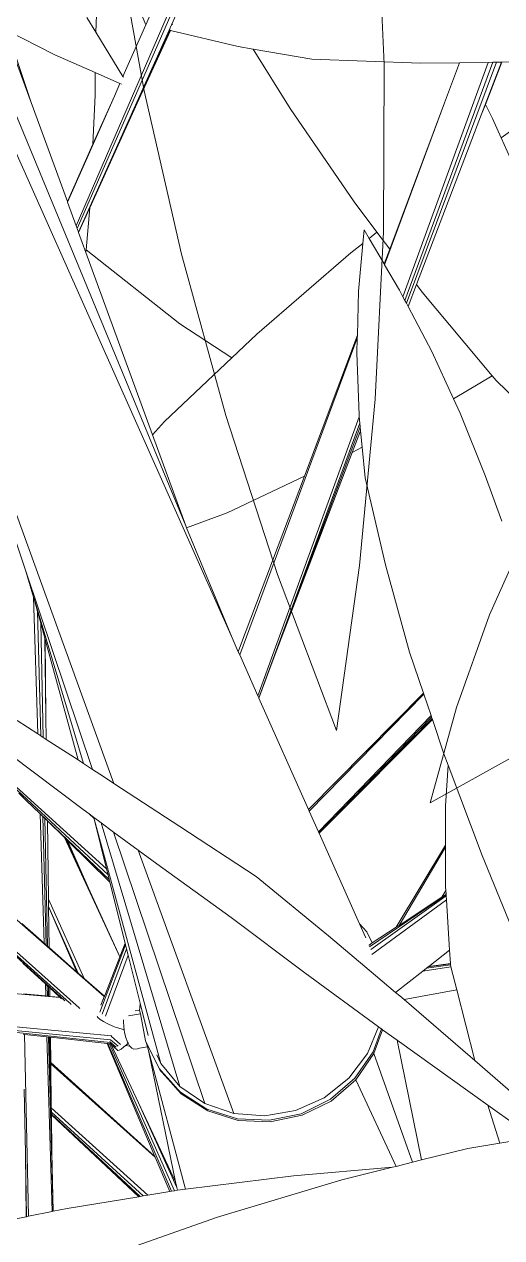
# Model space of a CAD drawing. Header units: millimetres. Extents: x 18 to 174501, y 22 to 24571.
# Drawn here: x 22182.4 to 22238.7, y 14152.7 to 14295.8 of the extents above; entities that cross this region are included whole.
import ezdxf

# ---------------------------------------------------------------- set-up
doc = ezdxf.new("R2010")
doc.units = ezdxf.units.MM
doc.header["$MEASUREMENT"] = 0
doc.layers.add('Edges', color=7, linetype='Continuous', lineweight=18)

# ---------------------------------------------------------------- blocks, each defined once
blk = doc.blocks.new('BAMBOOPLAN')
at = {"layer": 'Edges'}
for p, q in [((-1.0295, 6.6699), (-1.083, 6.6506)), ((-1.0834, 6.6505), (-1.0913, 6.6477)), ((-1.0834, 6.6505), (-1.0865, 6.5566)), ((-1.083, 6.6506), (-1.0858, 6.5743)), ((-1.083, 6.6506), (-1.0834, 6.6505)), ((-1.1046, 6.6429), (-1.1498, 6.6266)), ((-1.1113, 6.2227), (-1.1046, 6.6429)), ((-1.106, 6.2177), (-1.0973, 6.6455)), ((-1.0973, 6.6455), (-1.1046, 6.6429)), ((-1.1022, 6.2141), (-1.0913, 6.6477)), ((-1.0913, 6.6477), (-1.0973, 6.6455)), ((-1.6708, 6.1559), (-1.6362, 6.6107)), ((-1.6678, 6.1522), (-1.6308, 6.6109)), ((-1.6223, 6.6129), (-1.6303, 6.523)), ((-1.1498, 6.6266), (-1.2116, 6.6043)), ((-1.1498, 6.6266), (-1.1515, 6.5545)), ((-0.9835, 6.6129), (-1.0423, 6.5297)), ((-1.7457, 6.5996), (-1.6706, 6.5147)), ((-1.2116, 6.6043), (-1.3873, 6.5511)), ((-1.0858, 6.5743), (-1.0865, 6.5566)), ((-1.0858, 6.5743), (-1.0668, 6.5558)), ((-1.6668, 6.5607), (-1.6706, 6.5147)), ((-1.3873, 6.5511), (-1.4862, 6.5349)), ((-1.1515, 6.5545), (-1.1586, 6.2914)), ((-1.1515, 6.5545), (-1.1582, 6.2635)), ((-1.0865, 6.5566), (-1.0964, 6.2496)), ((-1.0668, 6.5558), (-1.0423, 6.5297)), ((-1.7651, 6.5384), (-1.7464, 6.4755)), ((-1.6276, 6.5303), (-1.6296, 6.5284)), ((-1.5116, 6.5308), (-1.628, 6.5193)), ((-1.4862, 6.5349), (-1.5116, 6.5308)), ((-1.4862, 6.5349), (-1.3944, 6.4603)), ((-1.0423, 6.5297), (-0.9369, 6.4173)), ((-1.6706, 6.5147), (-1.6785, 6.4198)), ((-1.6306, 6.519), (-1.6637, 6.1471)), ((-1.628, 6.5193), (-1.6411, 6.3849)), ((-1.6286, 6.5192), (-1.6411, 6.3849)), ((-1.6303, 6.523), (-1.6306, 6.519)), ((-1.6286, 6.5192), (-1.6306, 6.519)), ((-1.628, 6.5193), (-1.6286, 6.5192)), ((-1.7687, 6.4938), (-1.7464, 6.4755)), ((-1.7464, 6.4755), (-1.6785, 6.4198)), ((-1.3944, 6.4603), (-1.2411, 6.3468)), ((-1.8928, 6.429), (-1.8104, 6.3277)), ((-1.8882, 6.4292), (-1.7989, 6.4166)), ((-1.8882, 6.4292), (-1.8104, 6.3277)), ((-1.7989, 6.4166), (-1.7249, 6.4105)), ((-1.7249, 6.4105), (-1.7127, 6.3744)), ((-1.7249, 6.4105), (-1.6795, 6.4067)), ((-1.6795, 6.4067), (-1.6814, 6.3835)), ((-1.6795, 6.4067), (-1.6767, 6.4065)), ((-1.6785, 6.4198), (-1.6773, 6.4189)), ((-1.3315, 5.7383), (-1.9036, 6.3853)), ((-1.6814, 6.3835), (-1.6975, 6.1887)), ((-1.6814, 6.3835), (-1.6891, 6.295)), ((-1.6411, 6.3849), (-1.6592, 6.1921)), ((-1.7127, 6.3744), (-1.6891, 6.295)), ((-1.1961, 5.5853), (-1.9133, 6.3529)), ((-1.2411, 6.3468), (-1.1882, 6.3112)), ((-1.8104, 6.3277), (-1.6982, 6.1897)), ((-1.2101, 6.3077), (-1.2046, 6.2856)), ((-1.2101, 6.3077), (-1.1974, 6.2969)), ((-1.1882, 6.3112), (-1.1974, 6.2969)), ((-1.1882, 6.3112), (-1.1586, 6.2914)), ((-1.6891, 6.295), (-1.6982, 6.1897)), ((-1.2046, 6.2856), (-1.2183, 6.2642)), ((-1.2046, 6.2856), (-1.1852, 6.2073)), ((-1.1974, 6.2969), (-1.1594, 6.2645)), ((-1.1586, 6.2914), (-1.1594, 6.2645)), ((-1.2183, 6.2642), (-1.3235, 6.0825)), ((-1.1594, 6.2645), (-1.1582, 6.2635)), ((-1.1582, 6.2635), (-1.1203, 6.2311)), ((-1.0964, 6.2496), (-1.0977, 6.2099)), ((-1.0964, 6.2496), (-1.0831, 6.2406)), ((-1.0831, 6.2406), (-0.9257, 6.1455)), ((-1.1203, 6.2311), (-1.1113, 6.2227)), ((-1.1113, 6.2227), (-1.106, 6.2177)), ((-1.1852, 6.2073), (-1.1629, 6.1365)), ((-1.106, 6.2177), (-1.1022, 6.2141)), ((-1.1022, 6.2141), (-1.0977, 6.2099)), ((-1.0977, 6.2099), (-1.0355, 6.1513)), ((-1.6982, 6.1897), (-1.6975, 6.1887)), ((-1.6975, 6.1887), (-1.6708, 6.1559)), ((-1.6592, 6.1921), (-1.6634, 6.1468)), ((-1.6592, 6.1921), (-1.6417, 6.123)), ((-2.0122, 6.1631), (-1.3041, 5.2883)), ((-1.6708, 6.1559), (-1.6678, 6.1522)), ((-1.6678, 6.1522), (-1.6637, 6.1471)), ((-1.6637, 6.1471), (-1.6634, 6.1468)), ((-1.6634, 6.1468), (-1.6407, 6.1188)), ((-1.1629, 6.1365), (-1.1698, 5.8827)), ((-1.1629, 6.1365), (-1.1613, 6.1315)), ((-1.0355, 6.1513), (-0.9747, 6.088)), ((-0.9257, 6.1455), (-0.9747, 6.088)), ((-0.9257, 6.1455), (-0.917, 6.1403)), ((-0.917, 6.1403), (-0.7799, 6.0762)), ((-1.6417, 6.123), (-1.4519, 6.057)), ((-1.6417, 6.123), (-1.6407, 6.1188)), ((-1.6407, 6.1188), (-1.4343, 5.8649)), ((-1.1613, 6.1315), (-1.1744, 5.5621)), ((-1.1613, 6.1315), (-1.1538, 6.1079)), ((-1.1538, 6.1079), (-1.116, 6.0098)), ((-1.3235, 6.0825), (-1.3504, 6.0312)), ((-0.9747, 6.088), (-0.956, 6.0685)), ((-1.4519, 6.057), (-1.3504, 6.0312)), ((-0.956, 6.0685), (-0.8819, 5.9828)), ((-1.3504, 6.0312), (-1.4229, 5.8928)), ((-1.1228, 5.5068), (-1.1148, 6.0072)), ((-1.1204, 5.5043), (-1.1104, 5.9977)), ((-1.116, 6.0098), (-1.1148, 6.0072)), ((-1.1148, 6.0072), (-1.1104, 5.9977)), ((-1.1104, 5.9977), (-1.1078, 5.9919)), ((-1.1182, 5.5779), (-1.1078, 5.9919)), ((-1.1078, 5.9919), (-1.105, 5.9858)), ((-1.105, 5.9858), (-1.1063, 5.9466)), ((-1.105, 5.9858), (-1.0934, 5.9604)), ((-0.8819, 5.9828), (-0.8305, 5.9193)), ((-1.0934, 5.9604), (-1.1063, 5.9466)), ((-1.0934, 5.9604), (-1.0718, 5.9132)), ((-1.1063, 5.9466), (-1.1182, 5.5779)), ((-1.0718, 5.9132), (-0.9916, 5.7858)), ((-1.4229, 5.8928), (-1.4343, 5.8649)), ((-1.1698, 5.8827), (-1.2724, 5.7814)), ((-1.1698, 5.8827), (-1.1781, 5.5777)), ((-1.4343, 5.8649), (-1.3315, 5.7383)), ((-1.2724, 5.7814), (-1.3289, 5.7355)), ((-0.9916, 5.7858), (-0.9052, 5.6601)), ((-1.3289, 5.7355), (-1.3315, 5.7383)), ((-1.1961, 5.5853), (-1.3289, 5.7355)), ((-0.9052, 5.6601), (-0.8606, 5.6023)), ((-1.6035, 5.6329), (-1.5611, 5.5779)), ((-1.1784, 5.5664), (-1.1961, 5.5853)), ((-0.9797, 5.3536), (-0.8606, 5.6023)), ((-0.8595, 5.6009), (-0.9777, 5.3515)), ((-0.8606, 5.6023), (-0.8595, 5.6009)), ((-0.8595, 5.6009), (-0.8363, 5.5709)), ((-1.5345, 5.5409), (-1.5611, 5.5779)), ((-1.5611, 5.5779), (-1.3459, 5.2988)), ((-1.1784, 5.5664), (-1.1781, 5.5777)), ((-1.1781, 5.5777), (-1.1784, 5.5663)), ((-1.1784, 5.5663), (-1.1784, 5.5664)), ((-1.1744, 5.5621), (-1.1784, 5.5663)), ((-1.1201, 5.5039), (-1.1182, 5.5779)), ((-0.9514, 5.3234), (-0.8363, 5.5709)), ((-0.9501, 5.322), (-0.8343, 5.5683)), ((-0.9418, 5.3384), (-0.8331, 5.5667)), ((-0.8319, 5.5651), (-0.9418, 5.3384)), ((-0.8363, 5.5709), (-0.8343, 5.5683)), ((-0.8343, 5.5683), (-0.8331, 5.5667)), ((-0.8331, 5.5667), (-0.8319, 5.5651)), ((-0.8319, 5.5651), (-0.7945, 5.5167)), ((-1.1228, 5.5068), (-1.1744, 5.5621)), ((-1.4527, 5.3253), (-1.5345, 5.5409)), ((-1.5328, 5.5386), (-1.5345, 5.5409)), ((-1.3638, 5.3032), (-1.5328, 5.5386)), ((-1.5203, 5.5202), (-1.5328, 5.5386)), ((-1.4468, 5.3238), (-1.5203, 5.5202)), ((-1.5087, 5.5031), (-1.5203, 5.5202)), ((-1.4421, 5.3227), (-1.5087, 5.5031)), ((-1.4941, 5.4817), (-1.5087, 5.5031)), ((-1.1204, 5.5043), (-1.1228, 5.5068)), ((-1.1201, 5.5039), (-1.1204, 5.5043)), ((-0.9797, 5.3536), (-1.1201, 5.5039)), ((-0.7945, 5.5167), (-0.7816, 5.501)), ((-0.7816, 5.501), (-0.7634, 5.4348)), ((-0.7816, 5.501), (-0.6781, 5.3758)), ((-1.4941, 5.4817), (-1.4491, 5.3571)), ((-1.4929, 5.48), (-1.4941, 5.4817)), ((-1.4929, 5.48), (-1.4491, 5.3571)), ((-1.3742, 5.3058), (-1.4929, 5.48)), ((-0.7634, 5.4348), (-0.7419, 5.3724)), ((-0.7419, 5.3724), (-0.7752, 5.2143)), ((-0.7407, 5.369), (-0.7718, 5.2188)), ((-0.7419, 5.3724), (-0.7407, 5.369)), ((-0.7407, 5.369), (-0.719, 5.3058)), ((-0.6781, 5.3758), (-0.5562, 5.2378)), ((-1.4491, 5.3571), (-1.4362, 5.3212)), ((-0.9777, 5.3515), (-0.9797, 5.3536)), ((-0.9514, 5.3234), (-0.9777, 5.3515)), ((-1.7019, 5.3333), (-1.2689, 5.1482)), ((-1.493, 5.3353), (-1.4727, 5.3303)), ((-1.4727, 5.3303), (-1.4527, 5.3253)), ((-1.4527, 5.3253), (-1.4468, 5.3238)), ((-1.4468, 5.3238), (-1.4421, 5.3227)), ((-1.4421, 5.3227), (-1.4362, 5.3212)), ((-1.4362, 5.3212), (-1.3742, 5.3058)), ((-0.9501, 5.322), (-0.9514, 5.3234)), ((-0.9498, 5.3216), (-0.9501, 5.322)), ((-0.9498, 5.3216), (-0.9418, 5.3384)), ((-0.8356, 5.1995), (-0.9498, 5.3216)), ((-1.3742, 5.3058), (-1.3638, 5.3032)), ((-1.3638, 5.3032), (-1.3459, 5.2988)), ((-1.3459, 5.2988), (-1.3245, 5.2934)), ((-0.719, 5.3058), (-0.7165, 5.2999)), ((-0.719, 5.2872), (-0.7165, 5.2999)), ((-0.7165, 5.2999), (-0.7144, 5.295)), ((-1.4852, 5.2774), (-1.339, 5.2297)), ((-1.3245, 5.2934), (-1.3041, 5.2883)), ((-1.3041, 5.2883), (-1.1756, 5.256)), ((-0.8071, 5.1685), (-0.7137, 5.2934)), ((-0.7131, 5.2918), (-0.8036, 5.1647)), ((-0.7105, 5.2856), (-0.7992, 5.1572)), ((-0.7718, 5.2188), (-0.719, 5.2872)), ((-0.719, 5.2872), (-0.715, 5.2924)), ((-0.715, 5.2924), (-0.7144, 5.295)), ((-0.715, 5.2924), (-0.7139, 5.2938)), ((-0.7144, 5.295), (-0.7139, 5.2938)), ((-0.7139, 5.2938), (-0.7137, 5.2934)), ((-0.7137, 5.2934), (-0.7131, 5.2918)), ((-0.7131, 5.2918), (-0.7105, 5.2856)), ((-0.7105, 5.2856), (-0.6776, 5.2072)), ((-1.5667, 5.2735), (-1.2631, 5.1393)), ((-1.1756, 5.256), (-1.0263, 5.2182)), ((-1.2023, 4.9434), (-1.9102, 5.2319)), ((-1.4503, 5.2203), (-1.4351, 5.2133)), ((-1.339, 5.2297), (-1.3269, 5.226)), ((-1.317, 5.2219), (-1.3269, 5.226)), ((-1.3269, 5.226), (-1.3178, 5.2231)), ((-1.317, 5.2219), (-1.3178, 5.2231)), ((-1.3178, 5.2231), (-1.3029, 5.2184)), ((-1.3149, 5.2189), (-1.317, 5.2219)), ((-1.2689, 5.1482), (-1.3149, 5.2189)), ((-1.0755, 4.8677), (-1.3149, 5.2189)), ((-1.0323, 4.8418), (-1.3029, 5.2184)), ((-1.3029, 5.2184), (-1.278, 5.2106)), ((-1.0263, 5.2182), (-0.8785, 5.1634)), ((-0.7752, 5.2143), (-0.7718, 5.2188)), ((-1.4351, 5.2133), (-1.4048, 5.199)), ((-1.4351, 5.2133), (-1.2587, 5.1326)), ((-1.3276, 4.9953), (-1.4048, 5.199)), ((-1.4048, 5.199), (-1.399, 5.1963)), ((-1.3231, 4.9935), (-1.399, 5.1963)), ((-1.399, 5.1963), (-1.3947, 5.1942)), ((-1.278, 5.2106), (-0.9832, 4.8283)), ((-1.278, 5.2106), (-1.2288, 5.1953)), ((-0.8197, 5.1907), (-0.8356, 5.1995)), ((-0.818, 5.1806), (-0.8356, 5.1995)), ((-0.8048, 5.176), (-0.7752, 5.2143)), ((-0.7019, 5.1698), (-0.6776, 5.2072)), ((-0.6776, 5.2072), (-0.6689, 5.1865)), ((-1.9035, 5.1892), (-1.2358, 4.9115)), ((-1.3202, 4.9923), (-1.3947, 5.1942)), ((-1.3947, 5.1942), (-1.3895, 5.1918)), ((-1.3895, 5.1918), (-1.3448, 5.0679)), ((-1.3895, 5.1918), (-1.3533, 5.1746)), ((-1.2288, 5.1953), (-0.9316, 4.8281)), ((-1.2288, 5.1953), (-1.1917, 5.1837)), ((-1.1917, 5.1837), (-1.0435, 5.1393)), ((-0.8048, 5.176), (-0.8197, 5.1907)), ((-0.8088, 5.1708), (-0.8048, 5.176)), ((-0.6666, 5.1812), (-0.7089, 5.159)), ((-0.6681, 5.1845), (-0.7045, 5.1657)), ((-0.7026, 5.1687), (-0.6687, 5.186)), ((-0.7019, 5.1698), (-0.6689, 5.1865)), ((-0.6689, 5.1865), (-0.6687, 5.186)), ((-0.6687, 5.186), (-0.6681, 5.1845)), ((-0.6681, 5.1845), (-0.6669, 5.1817)), ((-0.6669, 5.1817), (-0.6666, 5.1812)), ((-0.6666, 5.1812), (-0.6444, 5.1476)), ((-1.1995, 5.0152), (-1.3533, 5.1746)), ((-1.3533, 5.1746), (-1.3492, 5.1727)), ((-1.2869, 5.1072), (-1.3492, 5.1727)), ((-1.3492, 5.1727), (-1.3469, 5.1716)), ((-1.3469, 5.1716), (-1.2869, 5.1072)), ((-1.3469, 5.1716), (-1.2562, 5.1288)), ((-0.8785, 5.1634), (-0.7817, 5.1261)), ((-0.809, 5.1706), (-0.8088, 5.1708)), ((-0.7992, 5.1572), (-0.7993, 5.1571)), ((-0.7404, 5.1102), (-0.7089, 5.159)), ((-0.7089, 5.159), (-0.7045, 5.1657)), ((-0.7045, 5.1657), (-0.7026, 5.1687)), ((-0.7026, 5.1687), (-0.7019, 5.1698)), ((-1.2631, 5.1393), (-1.2689, 5.1482)), ((-1.2587, 5.1326), (-1.2631, 5.1393)), ((-1.0435, 5.1393), (-0.8957, 5.0915)), ((-0.7228, 5.1033), (-0.6444, 5.1476)), ((-0.6444, 5.1476), (-0.5769, 5.0451)), ((-1.2562, 5.1288), (-1.2587, 5.1326)), ((-1.1985, 5.0401), (-1.2562, 5.1288)), ((-0.7817, 5.1261), (-0.7404, 5.1102)), ((-1.1995, 5.0153), (-1.2869, 5.1072)), ((-0.7404, 5.1102), (-0.7317, 5.1069)), ((-0.7317, 5.1069), (-0.7228, 5.1033)), ((-0.7228, 5.1033), (-0.5862, 5.0489)), ((-0.8957, 5.0915), (-0.749, 5.0459)), ((-1.612, 5.0647), (-1.2542, 4.9142)), ((-1.3448, 5.0679), (-1.244, 4.9609)), ((-1.3406, 5.0563), (-1.3448, 5.0679)), ((-1.3406, 5.0563), (-1.2566, 4.9661)), ((-1.2649, 4.9733), (-1.3406, 5.0563)), ((-1.3406, 5.0563), (-1.3171, 4.991)), ((-1.2008, 4.916), (-1.1967, 5.0373)), ((-1.1995, 5.0153), (-1.1985, 5.0401)), ((-1.1967, 5.0373), (-1.1985, 5.0401)), ((-1.1929, 5.0316), (-1.1967, 5.0373)), ((-0.7518, 4.9972), (-0.749, 5.0459)), ((-0.749, 5.0459), (-0.7478, 5.0456)), ((-0.7478, 5.0456), (-0.7463, 5.0451)), ((-0.7463, 5.0451), (-0.7428, 5.0441)), ((-0.7434, 5.0031), (-0.7428, 5.0441)), ((-0.7428, 5.0441), (-0.7408, 5.0435)), ((-0.7413, 5.0009), (-0.7408, 5.0435)), ((-0.7408, 5.0435), (-0.712, 5.0349)), ((-0.712, 5.0349), (-0.607, 4.8573)), ((-0.5314, 4.9814), (-0.712, 5.0349)), ((-0.5862, 5.0489), (-0.5769, 5.0451)), ((-0.5769, 5.0451), (-0.4636, 4.9992)), ((-1.2642, 4.9155), (-1.5147, 5.0229)), ((-1.3276, 4.9953), (-1.3739, 5.0145)), ((-1.2021, 4.9484), (-1.1995, 5.0152)), ((-1.1995, 5.0152), (-1.1995, 5.0153)), ((-1.1929, 5.0316), (-1.1961, 4.9142)), ((-1.1869, 5.0224), (-1.1929, 5.0316)), ((-1.1869, 5.0224), (-1.1895, 4.9126)), ((-1.1415, 4.9526), (-1.1869, 5.0224)), ((-1.3231, 4.9935), (-1.3276, 4.9953)), ((-1.3202, 4.9923), (-1.3231, 4.9935)), ((-1.3171, 4.991), (-1.3202, 4.9923)), ((-1.2595, 4.9673), (-1.3171, 4.991)), ((-0.768, 4.9475), (-0.7518, 4.9972)), ((-0.758, 4.951), (-0.7434, 5.0031)), ((-0.7559, 4.9487), (-0.7413, 5.0009)), ((-0.62, 4.8488), (-0.7413, 5.0009)), ((-1.2595, 4.9673), (-1.2649, 4.9733)), ((-1.2594, 4.9672), (-1.2649, 4.9733)), ((-0.5314, 4.9814), (-0.4916, 4.9271)), ((-0.5314, 4.9814), (-0.4739, 4.9643)), ((-1.3031, 4.9309), (-1.3506, 4.9516)), ((-1.2594, 4.9672), (-1.2595, 4.9673)), ((-1.2566, 4.9661), (-1.2594, 4.9672)), ((-1.244, 4.9609), (-1.2566, 4.9661)), ((-1.2023, 4.9437), (-1.244, 4.9609)), ((-1.1415, 4.9526), (-1.1395, 4.945)), ((-1.1107, 4.9054), (-1.1415, 4.9526)), ((-0.7855, 4.9039), (-0.758, 4.951)), ((-0.4377, 4.956), (-0.4916, 4.9271)), ((-1.2959, 4.912), (-1.3031, 4.9309)), ((-1.299, 4.9291), (-1.3031, 4.9309)), ((-1.2029, 4.9277), (-1.2027, 4.9339)), ((-1.2027, 4.9339), (-1.2026, 4.9372)), ((-1.2026, 4.9375), (-1.2025, 4.9381)), ((-1.2026, 4.9372), (-1.2026, 4.9375)), ((-1.2025, 4.9381), (-1.2023, 4.9434)), ((-1.2023, 4.9437), (-1.2021, 4.9484)), ((-1.2023, 4.9434), (-1.2023, 4.9437)), ((-1.1352, 4.9354), (-1.1532, 4.9259)), ((-1.1451, 4.9376), (-1.1452, 4.9375)), ((-1.1385, 4.9411), (-1.1451, 4.9376)), ((-1.1395, 4.945), (-1.1385, 4.9412)), ((-1.1385, 4.9412), (-1.1385, 4.9411)), ((-1.1385, 4.9411), (-1.1352, 4.9354)), ((-1.1352, 4.9354), (-1.1122, 4.8955)), ((-0.7963, 4.9031), (-0.768, 4.9475)), ((-0.7834, 4.9016), (-0.7559, 4.9487)), ((-0.6441, 4.8331), (-0.7559, 4.9487)), ((-1.2721, 4.9174), (-1.7315, 4.8022)), ((-1.2959, 4.912), (-1.3325, 4.903)), ((-1.2928, 4.9128), (-1.299, 4.9291)), ((-1.2965, 4.9281), (-1.299, 4.9291)), ((-1.2911, 4.9132), (-1.2965, 4.9281)), ((-1.294, 4.927), (-1.2965, 4.9281)), ((-1.2928, 4.9128), (-1.2959, 4.912)), ((-1.294, 4.927), (-1.2892, 4.9137)), ((-1.2727, 4.9177), (-1.294, 4.927)), ((-1.2911, 4.9132), (-1.2928, 4.9128)), ((-1.2892, 4.9137), (-1.2911, 4.9132)), ((-1.2727, 4.9177), (-1.2892, 4.9137)), ((-1.2721, 4.9174), (-1.2727, 4.9177)), ((-1.2694, 4.9163), (-1.2721, 4.9174)), ((-1.2627, 4.9148), (-1.2642, 4.9155)), ((-1.2542, 4.9142), (-1.2531, 4.9137)), ((-1.2531, 4.9137), (-1.2506, 4.9127)), ((-1.2358, 4.9115), (-1.2346, 4.911)), ((-1.1589, 4.9169), (-1.1581, 4.9141)), ((-1.1581, 4.9141), (-1.1546, 4.9057)), ((-0.4916, 4.9271), (-0.5398, 4.9012)), ((-1.2026, 4.9074), (-1.2011, 4.9063)), ((-1.2011, 4.9063), (-1.1964, 4.9045)), ((-1.1964, 4.9045), (-1.1898, 4.9029)), ((-1.1898, 4.9029), (-1.1816, 4.9018)), ((-1.1816, 4.9018), (-1.1726, 4.901)), ((-1.1726, 4.901), (-1.1663, 4.9008)), ((-1.1663, 4.9008), (-1.1632, 4.9008)), ((-1.1632, 4.9008), (-1.1542, 4.901)), ((-1.1546, 4.9057), (-1.1522, 4.9012)), ((-1.1542, 4.901), (-1.1522, 4.9012)), ((-1.1522, 4.9012), (-1.1503, 4.8974)), ((-1.1503, 4.8974), (-1.1453, 4.8899)), ((-1.1453, 4.8899), (-1.14, 4.8836)), ((-1.1122, 4.8955), (-1.0747, 4.8586)), ((-1.1102, 4.8932), (-1.1122, 4.8955)), ((-1.1102, 4.8932), (-1.0727, 4.8563)), ((-1.1102, 4.8932), (-1.1059, 4.8868)), ((-0.8349, 4.8668), (-0.7963, 4.9031)), ((-0.824, 4.865), (-0.7855, 4.9039)), ((-0.8219, 4.8628), (-0.7834, 4.9016)), ((-0.5398, 4.9012), (-0.607, 4.8573)), ((-1.6755, 4.7614), (-1.169, 4.8846)), ((-1.6709, 4.7579), (-1.1688, 4.8779)), ((-1.1679, 4.8735), (-1.646, 4.7628)), ((-1.172, 4.8701), (-1.2658, 4.8488)), ((-1.171, 4.8703), (-1.172, 4.8701)), ((-1.0338, 4.7164), (-1.172, 4.8701)), ((-1.1695, 4.8706), (-1.171, 4.8703)), ((-0.9882, 4.6699), (-1.171, 4.8703)), ((-1.1695, 4.8839), (-1.1693, 4.8839)), ((-1.1681, 4.8709), (-1.1695, 4.8706)), ((-1.1693, 4.8839), (-1.1502, 4.8759)), ((-1.169, 4.8846), (-1.1686, 4.8847)), ((-1.1688, 4.8783), (-1.1684, 4.8781)), ((-1.1688, 4.8779), (-1.1683, 4.878)), ((-1.1685, 4.8744), (-1.1687, 4.8745)), ((-1.1557, 4.8689), (-1.1685, 4.8744)), ((-1.1684, 4.8781), (-1.1531, 4.8717)), ((-1.1663, 4.8714), (-1.1681, 4.8709)), ((-1.1681, 4.8709), (-0.9834, 4.6725)), ((-1.1677, 4.8735), (-1.1679, 4.8735)), ((-1.1666, 4.8716), (-1.1679, 4.8721)), ((-1.1666, 4.8716), (-1.1663, 4.8714)), ((-1.1663, 4.8714), (-1.1662, 4.8714)), ((-1.165, 4.8708), (-1.1662, 4.8714)), ((-1.1577, 4.8677), (-1.1662, 4.8714)), ((-1.165, 4.8708), (-1.0893, 4.7928)), ((-1.159, 4.8682), (-1.165, 4.8708)), ((-1.149, 4.866), (-1.1464, 4.8689)), ((-1.1464, 4.8689), (-1.1436, 4.8731)), ((-1.1436, 4.8731), (-1.1414, 4.8769)), ((-1.1414, 4.8769), (-1.1342, 4.8786)), ((-1.1414, 4.8769), (-1.1413, 4.877)), ((-1.1413, 4.877), (-1.1405, 4.8784)), ((-1.1398, 4.8774), (-1.1413, 4.877)), ((-1.1405, 4.8784), (-1.1398, 4.88)), ((-1.14, 4.8836), (-1.1386, 4.8823)), ((-1.1398, 4.88), (-1.1386, 4.8823)), ((-1.1385, 4.8802), (-1.1398, 4.88)), ((-1.1386, 4.8823), (-1.1348, 4.8789)), ((-1.1348, 4.8789), (-1.1342, 4.8786)), ((-1.1342, 4.8786), (-1.13, 4.8762)), ((-1.13, 4.8762), (-1.126, 4.8757)), ((-1.1206, 4.8785), (-1.126, 4.8757)), ((-1.1206, 4.8785), (-1.1176, 4.8802)), ((-1.1176, 4.8802), (-1.1059, 4.8868)), ((-1.1059, 4.8868), (-1.1023, 4.8815)), ((-1.1023, 4.8815), (-0.9866, 4.6871)), ((-1.1023, 4.8815), (-0.9672, 4.6809)), ((-1.0866, 4.8794), (-1.0755, 4.8677)), ((-1.2687, 4.8482), (-1.2715, 4.8476)), ((-1.2672, 4.8485), (-1.2687, 4.8482)), ((-1.1656, 4.573), (-1.2687, 4.8482)), ((-1.2658, 4.8488), (-1.2672, 4.8485)), ((-1.2, 4.6663), (-1.2672, 4.8485)), ((-1.2658, 4.8488), (-1.2514, 4.8089)), ((-1.159, 4.8682), (-1.1523, 4.8653)), ((-1.1523, 4.8653), (-1.151, 4.8648)), ((-1.151, 4.8648), (-1.149, 4.866)), ((-1.0755, 4.8677), (-1.0323, 4.8418)), ((-1.0747, 4.8586), (-1.0716, 4.8568)), ((-1.0727, 4.8563), (-1.069, 4.8543)), ((-1.069, 4.8543), (-1.0716, 4.8568)), ((-1.0716, 4.8568), (-1.05, 4.8449)), ((-1.069, 4.8543), (-1.0493, 4.8434)), ((-0.881, 4.8412), (-0.8349, 4.8668)), ((-0.8709, 4.837), (-0.824, 4.865)), ((-0.8688, 4.8348), (-0.8219, 4.8628)), ((-0.62, 4.8488), (-0.6441, 4.8331)), ((-0.607, 4.8573), (-0.62, 4.8488)), ((-1.3088, 4.8391), (-1.3109, 4.8386)), ((-1.2715, 4.8476), (-1.3088, 4.8391)), ((-1.3088, 4.8391), (-1.202, 4.5515)), ((-1.167, 4.5722), (-1.2715, 4.8476)), ((-1.0493, 4.8434), (-1.05, 4.8449)), ((-1.05, 4.8449), (-1.0339, 4.8359)), ((-1.0493, 4.8434), (-1.033, 4.8344)), ((-1.033, 4.8344), (-1.0339, 4.8359)), ((-1.0339, 4.8359), (-1.0285, 4.833)), ((-1.033, 4.8344), (-1.0265, 4.8307)), ((-1.0323, 4.8418), (-0.9832, 4.8283)), ((-1.0285, 4.833), (-0.9768, 4.8204)), ((-1.0265, 4.8307), (-0.9747, 4.8182)), ((-0.9832, 4.8283), (-0.9316, 4.8281)), ((-0.9316, 4.8281), (-0.881, 4.8412)), ((-0.923, 4.8218), (-0.8709, 4.837)), ((-0.9209, 4.8196), (-0.8688, 4.8348)), ((-0.8021, 4.762), (-0.6493, 4.8297)), ((-0.6493, 4.8297), (-0.7229, 4.7817)), ((-0.6441, 4.8331), (-0.6493, 4.8297)), ((-1.0338, 4.7164), (-1.2514, 4.8089)), ((-1.2514, 4.8089), (-1.2507, 4.8069)), ((-1.0329, 4.7155), (-1.2507, 4.8069)), ((-1.2507, 4.8069), (-1.2255, 4.7369)), ((-0.9768, 4.8204), (-0.923, 4.8218)), ((-0.9747, 4.8182), (-0.9209, 4.8196)), ((-1.0893, 4.7928), (-0.9816, 4.6788)), ((-1.0893, 4.7928), (-0.9866, 4.6871)), ((-0.7229, 4.7817), (-0.9003, 4.654)), ((-1.279, 4.7516), (-1.2416, 4.6496)), ((-0.9672, 4.6809), (-0.8021, 4.762)), ((-1.2255, 4.7369), (-1.0239, 4.6506)), ((-1.2255, 4.7369), (-1.223, 4.7301)), ((-1.223, 4.7301), (-1.0308, 4.6469)), ((-1.223, 4.7301), (-1.2219, 4.727)), ((-1.0351, 4.6446), (-1.2219, 4.727)), ((-1.2219, 4.727), (-1.2214, 4.7258)), ((-1.0373, 4.6434), (-1.2214, 4.7258)), ((-1.2214, 4.7258), (-1.2, 4.6663)), ((-1.0329, 4.7155), (-1.0338, 4.7164)), ((-0.9907, 4.6686), (-1.0329, 4.7155)), ((-0.9866, 4.6871), (-0.9816, 4.6788)), ((-1.1656, 4.573), (-1.2, 4.6663)), ((-1.0239, 4.6506), (-0.9907, 4.6686)), ((-0.9907, 4.6686), (-0.9882, 4.6699)), ((-0.9882, 4.6699), (-0.9834, 4.6725)), ((-0.9834, 4.6725), (-0.9793, 4.6748)), ((-0.9816, 4.6788), (-0.9793, 4.6748)), ((-0.9793, 4.6748), (-0.9751, 4.677)), ((-0.9751, 4.677), (-0.9672, 4.6809)), ((-1.2416, 4.6496), (-1.205, 4.5497)), ((-1.2057, 4.5493), (-1.2416, 4.6496)), ((-1.1449, 4.5853), (-1.0373, 4.6434)), ((-0.9003, 4.654), (-1.0716, 4.5185)), ((-1.0373, 4.6434), (-1.0351, 4.6446)), ((-1.0351, 4.6446), (-1.0308, 4.6469)), ((-1.0308, 4.6469), (-1.0239, 4.6506)), ((-1.1656, 4.573), (-1.1449, 4.5853)), ((-1.202, 4.5515), (-1.167, 4.5722)), ((-1.167, 4.5722), (-1.1656, 4.573)), ((-1.1656, 4.573), (-1.1656, 4.573)), ((-1.2506, 4.5227), (-1.2057, 4.5493)), ((-1.2057, 4.5493), (-1.205, 4.5497)), ((-1.205, 4.5497), (-1.202, 4.5515)), ((3.5698, -7.4384), (3.4664, -7.1752)), ((3.2024, -7.6125), (3.0643, -7.3657)), ((3.6612, -7.7059), (3.5698, -7.4384)), ((3.3515, -7.8525), (3.2024, -7.6125)), ((3.7401, -7.9768), (3.6612, -7.7059)), ((3.5111, -8.0853), (3.3515, -7.8525)), ((3.8066, -8.2505), (3.7401, -7.9768)), ((3.6808, -8.3101), (3.5111, -8.0853)), ((4.0405, -8.258), (4.0549, -8.0933)), ((3.8603, -8.5264), (3.8066, -8.2505)), ((4.0388, -8.4238), (4.0405, -8.258)), ((3.8603, -8.5264), (3.6808, -8.3101)), ((4.0496, -8.5902), (4.0388, -8.4238)), ((4.0496, -8.5902), (4.1723, -8.4528))]:
    blk.add_line(p, q, dxfattribs=at)

msp = doc.modelspace()

# ---------------------------------------------------------------- block references
at = {"xscale": 69.97983938875464, "yscale": 69.97983938875464, "zscale": 69.97983938875464, "rotation": 340.9588725647666}
for p in [(22158.48, 14864.64), (22158.48, 13826.65)]:
    msp.add_blockref('BAMBOOPLAN', p, dxfattribs=at)

doc.saveas('drawing.dxf')
